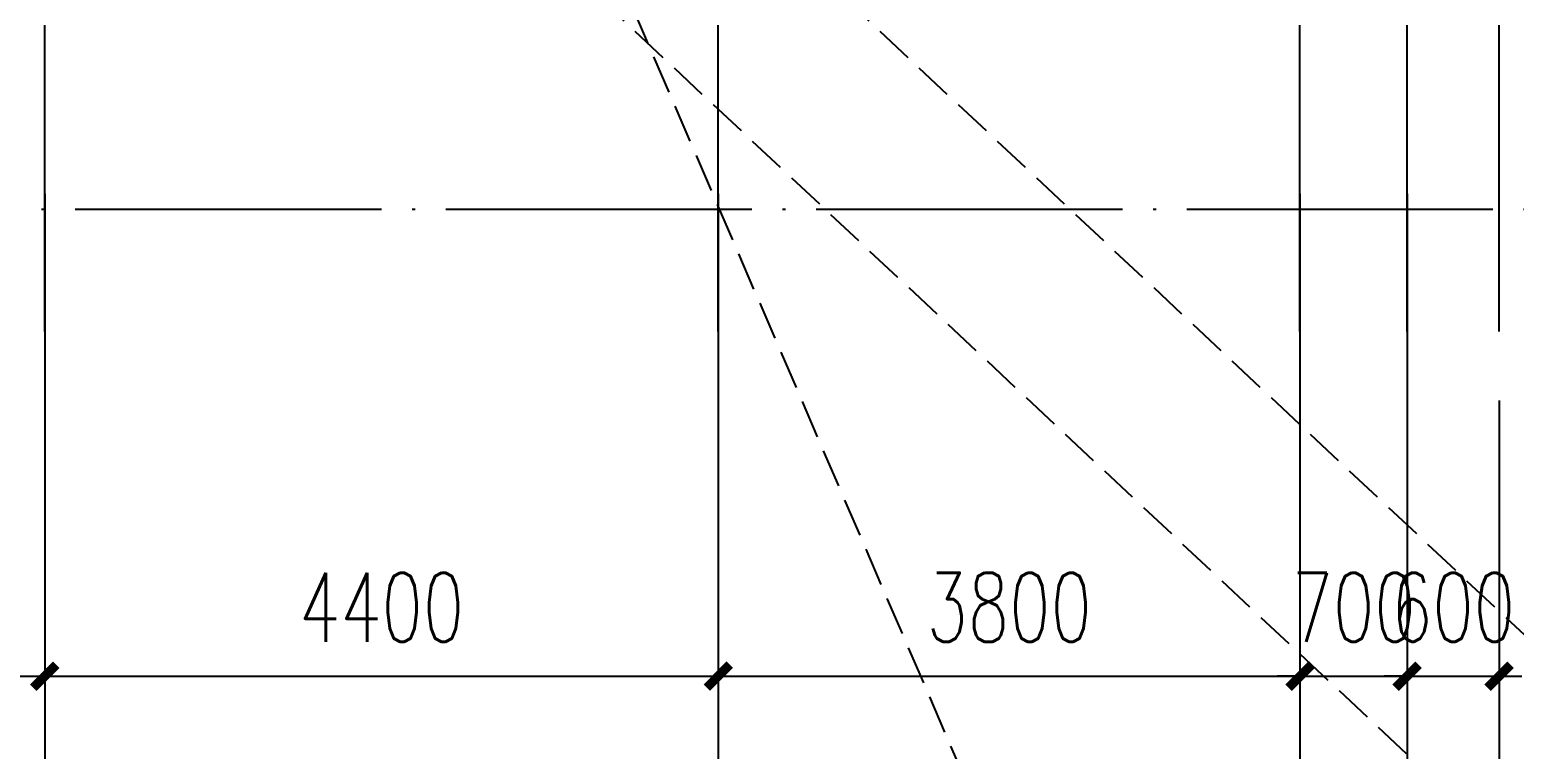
# Model space of a CAD drawing. Extents: x 802298 to 1915382, y -2285475 to -1340051.
# Drawn here: x 1401992 to 1411690, y -2245454 to -2240756 of the extents above; entities that cross this region are included whole.
import ezdxf

# ---------------------------------------------------------------- set-up
doc = ezdxf.new("R2010")
doc.units = 0
doc.header["$LTSCALE"] = 1000
doc.header["$MEASUREMENT"] = 0
doc.linetypes.add('DASH', pattern=[0.35, 0.25, -0.1])
doc.linetypes.add('DOTE', pattern=[2.42, 2, -0.2, 0.02, -0.2])
doc.layers.get('0').update_dxf_attribs({"linetype": 'CONTINUOUS'})
doc.layers.get('Defpoints').update_dxf_attribs({"linetype": 'CONTINUOUS'})
for name, color, linetype in [('8', 8, 'CONTINUOUS'), ('AXIS', 3, 'CONTINUOUS'), ('DOTE', 1, 'CONTINUOUS')]:
    doc.layers.add(name, color=color, linetype=linetype)
doc.styles.add('DIM_FONT', font='SIMPLEX', dxfattribs={"width": 0.7, "bigfont": 'GBCBIG'})
doc.dimstyles.new('DIMN150', dxfattribs={"dimscale": 1.5, "dimtxt": 300, "dimasz": 100, "dimexe": 250, "dimexo": 300, "dimgap": 150, "dimtad": 1, "dimdec": 0, "dimzin": 0, "dimdsep": 46, "dimtxsty": 'DIM_FONT', "dimblk": 'ARCHTICK', "dimcen": 0.09, "dimclrt": 7, "dimazin": 2, "dimtfac": 1, "dimtdec": 0, "dimtix": 1, "dimtmove": 2, "dimatfit": 3, "dimfxl": 0, "dimtolj": 1, "dimtzin": 0, "dimarcsym": 0})

# ---------------------------------------------------------------- blocks, each defined once
blk = doc.blocks.new('_ArchTick')
at = {"color": 0, "linetype": 'ByBlock', "const_width": 0.4}
blk.add_lwpolyline([(-0.5, -0.5), (0.5, 0.5)], dxfattribs=at)
blk = doc.blocks.new('*D566')
at = {"layer": 'AXIS', "color": 0, "lineweight": -2}
for p, q in [((1410990.5, -2243176.4), (1410990.5, -2245351.4)), ((1411590.5, -2243176.4), (1411590.5, -2245351.4)), ((1410990.5, -2244976.4), (1410840.5, -2244976.4)), ((1410990.5, -2244976.4), (1411590.5, -2244976.4)), ((1411590.5, -2244976.4), (1411740.5, -2244976.4))]:
    blk.add_line(p, q, dxfattribs=at)
at = {"layer": 'Defpoints', "color": 0}
for p in [(1410990.5, -2242726.4), (1411590.5, -2242726.4), (1411590.5, -2244976.4)]:
    blk.add_point(p, dxfattribs=at)
at = {"layer": 'AXIS', "color": 0, "lineweight": -2, "xscale": 150, "yscale": 150, "zscale": 150}
blk.add_blockref('_ArchTick', (1410990.5, -2244976.4), dxfattribs=at)
at = {"layer": 'AXIS', "color": 0, "lineweight": -2, "xscale": 150, "yscale": 150, "zscale": 150, "rotation": 180}
blk.add_blockref('_ArchTick', (1411590.5, -2244976.4), dxfattribs=at)
at = {"layer": 'AXIS', "color": 7, "insert": (1411290.5, -2244526.4), "char_height": 450, "attachment_point": 5, "style": 'DIM_FONT'}
blk.add_mtext('\\A1;600', dxfattribs=at)
blk = doc.blocks.new('*D567')
at = {"layer": 'AXIS', "color": 0, "lineweight": -2}
for p, q in [((1410290.5, -2243176.4), (1410290.5, -2245351.4)), ((1410990.5, -2243176.4), (1410990.5, -2245351.4)), ((1410290.5, -2244976.4), (1410140.5, -2244976.4)), ((1410290.5, -2244976.4), (1410990.5, -2244976.4)), ((1410990.5, -2244976.4), (1411140.5, -2244976.4))]:
    blk.add_line(p, q, dxfattribs=at)
at = {"layer": 'Defpoints', "color": 0}
for p in [(1410290.5, -2242726.4), (1410990.5, -2242726.4), (1410990.5, -2244976.4)]:
    blk.add_point(p, dxfattribs=at)
at = {"layer": 'AXIS', "color": 0, "lineweight": -2, "xscale": 150, "yscale": 150, "zscale": 150}
blk.add_blockref('_ArchTick', (1410290.5, -2244976.4), dxfattribs=at)
at = {"layer": 'AXIS', "color": 0, "lineweight": -2, "xscale": 150, "yscale": 150, "zscale": 150, "rotation": 180}
blk.add_blockref('_ArchTick', (1410990.5, -2244976.4), dxfattribs=at)
at = {"layer": 'AXIS', "color": 7, "insert": (1410640.5, -2244526.4), "char_height": 450, "attachment_point": 5, "style": 'DIM_FONT'}
blk.add_mtext('\\A1;700', dxfattribs=at)
blk = doc.blocks.new('*D568')
at = {"layer": 'AXIS', "color": 0, "lineweight": -2}
for p, q in [((1406490.5, -2243176.4), (1406490.5, -2245351.4)), ((1410290.5, -2243176.4), (1410290.5, -2245351.4)), ((1406490.5, -2244976.4), (1410290.5, -2244976.4))]:
    blk.add_line(p, q, dxfattribs=at)
at = {"layer": 'Defpoints', "color": 0}
for p in [(1406490.5, -2242726.4), (1410290.5, -2242726.4), (1410290.5, -2244976.4)]:
    blk.add_point(p, dxfattribs=at)
at = {"layer": 'AXIS', "color": 0, "lineweight": -2, "xscale": 150, "yscale": 150, "zscale": 150, "rotation": 180}
blk.add_blockref('_ArchTick', (1406490.5, -2244976.4), dxfattribs=at)
at = {"layer": 'AXIS', "color": 0, "lineweight": -2, "xscale": 150, "yscale": 150, "zscale": 150}
blk.add_blockref('_ArchTick', (1410290.5, -2244976.4), dxfattribs=at)
at = {"layer": 'AXIS', "color": 7, "insert": (1408390.5, -2244526.4), "char_height": 450, "attachment_point": 5, "style": 'DIM_FONT'}
blk.add_mtext('\\A1;3800', dxfattribs=at)
blk = doc.blocks.new('*D569')
at = {"layer": 'AXIS', "color": 0, "lineweight": -2}
for p, q in [((1402090.5, -2243176.4), (1402090.5, -2245351.4)), ((1406490.5, -2243176.4), (1406490.5, -2245351.4)), ((1402090.5, -2244976.4), (1406490.5, -2244976.4))]:
    blk.add_line(p, q, dxfattribs=at)
at = {"layer": 'Defpoints', "color": 0}
for p in [(1402090.5, -2242726.4), (1406490.5, -2242726.4), (1406490.5, -2244976.4)]:
    blk.add_point(p, dxfattribs=at)
at = {"layer": 'AXIS', "color": 0, "lineweight": -2, "xscale": 150, "yscale": 150, "zscale": 150, "rotation": 180}
blk.add_blockref('_ArchTick', (1402090.5, -2244976.4), dxfattribs=at)
at = {"layer": 'AXIS', "color": 0, "lineweight": -2, "xscale": 150, "yscale": 150, "zscale": 150}
blk.add_blockref('_ArchTick', (1406490.5, -2244976.4), dxfattribs=at)
at = {"layer": 'AXIS', "color": 7, "insert": (1404290.5, -2244526.4), "char_height": 450, "attachment_point": 5, "style": 'DIM_FONT'}
blk.add_mtext('\\A1;4400', dxfattribs=at)
blk = doc.blocks.new('*D570')
at = {"layer": 'AXIS', "color": 0, "lineweight": -2}
for p, q in [((1398790.5, -2243176.4), (1398790.5, -2245351.4)), ((1402090.5, -2243176.4), (1402090.5, -2245351.4)), ((1398790.5, -2244976.4), (1402090.5, -2244976.4))]:
    blk.add_line(p, q, dxfattribs=at)
at = {"layer": 'Defpoints', "color": 0}
for p in [(1398790.5, -2242726.4), (1402090.5, -2242726.4), (1402090.5, -2244976.4)]:
    blk.add_point(p, dxfattribs=at)
at = {"layer": 'AXIS', "color": 0, "lineweight": -2, "xscale": 150, "yscale": 150, "zscale": 150, "rotation": 180}
blk.add_blockref('_ArchTick', (1398790.5, -2244976.4), dxfattribs=at)
at = {"layer": 'AXIS', "color": 0, "lineweight": -2, "xscale": 150, "yscale": 150, "zscale": 150}
blk.add_blockref('_ArchTick', (1402090.5, -2244976.4), dxfattribs=at)
at = {"layer": 'AXIS', "color": 7, "insert": (1400440.5, -2244526.4), "char_height": 450, "attachment_point": 5, "style": 'DIM_FONT'}
blk.add_mtext('\\A1;3300', dxfattribs=at)
blk = doc.blocks.new('*D597')
at = {"layer": 'AXIS', "color": 0, "lineweight": -2}
for p, q in [((1346590.5, -2243176.4), (1346590.5, -2246851.4)), ((1411590.5, -2243176.4), (1411590.5, -2246851.4)), ((1346590.5, -2246476.4), (1411590.5, -2246476.4))]:
    blk.add_line(p, q, dxfattribs=at)
at = {"layer": 'Defpoints', "color": 0}
for p in [(1346590.5, -2242726.4), (1411590.5, -2242726.4), (1411590.5, -2246476.4)]:
    blk.add_point(p, dxfattribs=at)
at = {"layer": 'AXIS', "color": 0, "lineweight": -2, "xscale": 150, "yscale": 150, "zscale": 150, "rotation": 180}
blk.add_blockref('_ArchTick', (1346590.5, -2246476.4), dxfattribs=at)
at = {"layer": 'AXIS', "color": 0, "lineweight": -2, "xscale": 150, "yscale": 150, "zscale": 150}
blk.add_blockref('_ArchTick', (1411590.5, -2246476.4), dxfattribs=at)
at = {"layer": 'AXIS', "color": 7, "insert": (1379090.5, -2246026.4), "char_height": 450, "attachment_point": 5, "style": 'DIM_FONT'}
blk.add_mtext('\\A1;65000', dxfattribs=at)

msp = doc.modelspace()

# ---------------------------------------------------------------- linework, layer by layer
at = {"layer": '8', "linetype": 'DASH'}
for p, q in [((1405375.3, -2239326.4), (1413254.5, -2257601.4)), ((1405690.5, -2240526.4), (1422629.8, -2256379.9)), ((1407290.5, -2240526.4), (1424229.8, -2256379.9))]:
    msp.add_line(p, q, dxfattribs=at)
at = {"layer": 'AXIS'}
for p, q in [((1402090.5, -2241826.4), (1402090.5, -2247826.4)), ((1406490.5, -2241826.4), (1406490.5, -2247826.4)), ((1410290.5, -2241826.4), (1410290.5, -2247826.4)), ((1410990.5, -2241826.4), (1410990.5, -2247826.4))]:
    msp.add_line(p, q, dxfattribs=at)
at = {"layer": 'DOTE', "linetype": 'DOTE'}
for p, q in [((1402090.5, -2242726.4), (1402090.5, -2223626.4)), ((1410990.5, -2242726.4), (1410990.5, -2223626.4)), ((1411590.5, -2242726.4), (1411590.5, -2223626.4)), ((1406490.5, -2242726.4), (1406490.5, -2232526.4)), ((1410290.5, -2242726.4), (1410290.5, -2233826.4)), ((1378090.5, -2241926.4), (1412590.5, -2241926.4))]:
    msp.add_line(p, q, dxfattribs=at)

# ---------------------------------------------------------------- dimensions: what is measured, and where the dimension line sits
at = {"layer": 'AXIS'}
for p1, p2, distance, picture, middle in [((1346590.5, -2242726.4), (1411590.5, -2242726.4), -3750, '*D597', (1379090.5, -2246026.4)), ((1398790.5, -2242726.4), (1402090.5, -2242726.4), -2250, '*D570', (1400440.5, -2244526.4)), ((1402090.5, -2242726.4), (1406490.5, -2242726.4), -2250, '*D569', (1404290.5, -2244526.4)), ((1406490.5, -2242726.4), (1410290.5, -2242726.4), -2250, '*D568', (1408390.5, -2244526.4)), ((1410290.5, -2242726.4), (1410990.5, -2242726.4), -2250, '*D567', (1410640.5, -2244526.4)), ((1410990.5, -2242726.4), (1411590.5, -2242726.4), -2250, '*D566', (1411290.5, -2244526.4))]:
    dim = msp.add_aligned_dim(p1=p1, p2=p2, distance=distance, dimstyle='DIMN150', dxfattribs=at)
    dim.commit()
    dim.dimension.update_dxf_attribs({"geometry": picture, "text_midpoint": middle})

doc.saveas('drawing.dxf')
